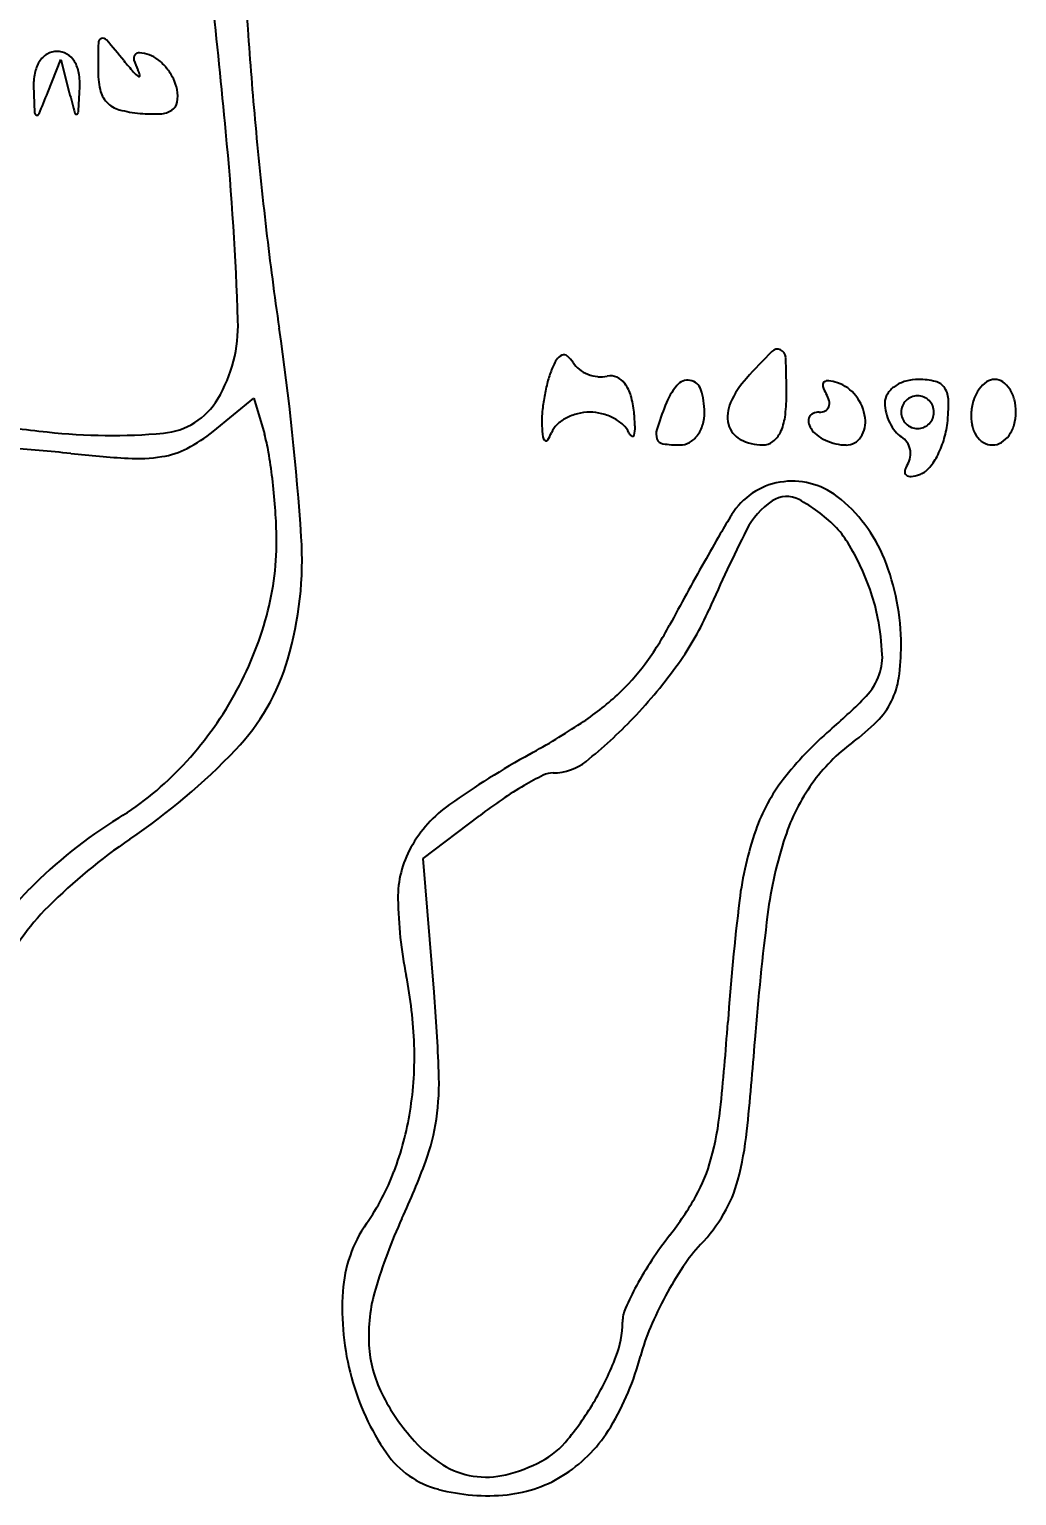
# Model space of a CAD drawing. Header units: millimetres. Extents: x 56222 to 3066687, y -650199 to -121287.
# Drawn here: x 135236.39 to 135240.34, y -182858.68 to -182852.81 of the extents above; entities that cross this region are included whole.
import ezdxf
from ezdxf import colors
from ezdxf.entities.mleader import LeaderData, LeaderLine
from ezdxf.math import Vec2, Vec3

# ---------------------------------------------------------------- set-up
doc = ezdxf.new("R2010")
doc.units = ezdxf.units.MM
doc.header["$MEASUREMENT"] = 0
doc.layers.add('Text', color=7, linetype='Continuous', lineweight=15)
doc.styles.add('style4', font='ARIALN.TTF')

msp = doc.modelspace()

# ---------------------------------------------------------------- linework, layer by layer
for p, q in [((135236.4636, -182853.0619), (135236.5157, -182852.9307)), ((135236.5157, -182852.9307), (135236.5498, -182853.0619)), ((135237.1255, -182854.418), (135237.2879, -182854.2857)), ((135237.2879, -182854.2857), (135237.3306, -182854.4283)), ((135237.9663, -182856.1275), (135238.191, -182855.9561)), ((135238.0096, -182856.6614), (135237.9663, -182856.1275))]:
    msp.add_line(p, q)
for centre, radius, start, end in [((135241.3648, -182852.5357), 4.1097, 179.99996, 183.81757), ((135194.8128, -182857.2585), 42.5558, 5.44581, 6.17851), ((135236.6845, -182852.8638), 0.0184, 108.66966, 178.38818), ((135236.6847, -182852.8643), 0.019, 40.60166, 108.66963), ((135252.832, -182851.7705), 15.6023, 183.81751, 185.23293), ((135236.5063, -182852.9864), 0.0901, 120.23629, 147.56694), ((135236.5006, -182852.9766), 0.0787, 90.00002, 120.23619), ((135236.5006, -182852.978), 0.0801, 60.1749, 89.99996), ((135236.4983, -182852.982), 0.0848, 31.59619, 60.17501), ((135240.44, -182852.9694), 3.7754, 178.388, 180.00005), ((135233.7041, -182855.4192), 3.9447, 39.04028, 40.60168), ((135236.8288, -182852.9234), 0.0206, 83.62289, 143.61323), ((135236.8107, -182853.0855), 0.1837, 71.5824, 83.6229), ((135236.5444, -182853.0107), 0.1352, 147.56692, 169.09972), ((135236.46, -182853.0056), 0.1297, 9.39223, 31.59612), ((135237.9468, -182851.9786), 1.5177, 219.04034, 221.25143), ((135236.8318, -182852.9256), 0.0243, 143.61316, 197.27115), ((135237.0354, -182852.8623), 0.2375, 197.27113, 207.33999), ((135236.8308, -182853.0251), 0.12, 51.71829, 71.58235), ((135236.7723, -182853.0992), 0.2145, 38.85501, 51.71836), ((135236.7609, -182853.1084), 0.2291, 26.37256, 38.85504), ((135236.6809, -182853.0369), 0.2743, 169.09974, 181.78923), ((135236.3073, -182853.0309), 0.2845, 357.04873, 9.39227), ((135237.0639, -182852.9694), 0.3993, 179.99994, 191.72616), ((135236.8841, -182852.9106), 0.1043, 221.25158, 236.88849), ((135236.7382, -182853.0159), 0.097, 13.07767, 27.33986), ((135236.8291, -182852.9948), 0.00369, 236.88863, 13.07794), ((135236.811, -182853.0836), 0.1732, 10.97597, 26.37244), ((135244.2905, -182852.7992), 7.8875, 181.78917, 182.49689), ((135230.385, -182850.6459), 6.5411, 337.51217, 338.32416), ((135243.8274, -182851.1741), 7.5185, 194.54182, 195.1982), ((135225.8196, -182852.4901), 10.7861, 356.54537, 357.04866), ((135236.7741, -182853.0296), 0.1033, 191.72622, 223.76244), ((135236.846, -182853.0768), 0.1376, 349.7637, 10.97593), ((135236.4213, -182853.1424), 0.0109, 182.49697, 253.88352), ((135236.5759, -182853.1395), 0.0103, 291.49591, 356.54525), ((135236.7783, -182853.0256), 0.1091, 223.76234, 254.67435), ((135236.8715, -182852.6857), 0.4615, 254.67436, 265.26882), ((135236.9104, -182853.0549), 0.0925, 272.52181, 302.78208), ((135236.9348, -182853.0928), 0.0473, 302.78197, 349.76367), ((135236.4207, -182853.1445), 0.00868, 253.88336, 337.51219), ((135236.5775, -182853.1436), 0.00583, 195.19835, 291.49604), ((135236.8862, -182852.5073), 0.6406, 265.26878, 272.52183), ((135254.4412, -182851.6231), 17.2183, 185.23297, 186.63372), ((135225.0612, -182854.3748), 12.1702, 1.88442, 5.44587), ((135250.7503, -182852.0524), 13.5026, 186.63381, 188.3146), ((135236.649, -182853.9935), 0.5762, 329.21267, 1.88441), ((135226.8984, -182855.5382), 10.6027, 3.77358, 8.31471), ((135238.7893, -182854.2966), 0.3334, 150.40874, 159.0064), ((135238.5368, -182854.1532), 0.043, 111.51901, 150.40872), ((135238.5292, -182854.1339), 0.0223, 51.3309, 111.51899), ((135238.4797, -182854.1958), 0.1016, 31.7175, 51.33087), ((135241.901, -182856.5961), 3.562, 135.47098, 137.85532), ((135239.3841, -182854.1202), 0.0314, 66.48456, 135.47092), ((135239.3828, -182854.123), 0.0345, 2.15885, 66.48476), ((135235.3336, -182854.2757), 4.0867, 359.99998, 2.15882), ((135238.8773, -182854.3303), 0.4276, 159.0064, 166.00737), ((135238.652, -182854.0893), 0.101, 211.71748, 232.49268), ((135238.6796, -182854.0533), 0.1464, 232.49271, 248.22202), ((135238.6814, -182854.0487), 0.1513, 248.2221, 263.69203), ((135238.6778, -182854.0819), 0.118, 263.69206, 282.33522), ((135238.7161, -182854.2573), 0.0615, 65.95151, 102.33519), ((135239.2215, -182854.4161), 0.7824, 166.00735, 170.46119), ((135238.7078, -182854.276), 0.082, 36.60548, 65.95159), ((135238.6533, -182854.3164), 0.1499, 16.06304, 36.60546), ((135239.2109, -182854.4196), 0.2953, 141.05915, 159.00638), ((135239.0251, -182854.2695), 0.0564, 80.08689, 141.05909), ((135239.0253, -182854.2683), 0.0552, 18.23402, 80.08683), ((135238.8037, -182854.3413), 0.2884, 359.99995, 18.23415), ((135239.5382, -182854.4578), 0.3753, 137.85525, 155.58971), ((135239.5822, -182854.2337), 0.0169, 133.99393, 197.03381), ((135239.6833, -182854.2027), 0.1226, 197.03364, 211.71745), ((135239.5863, -182854.2379), 0.0228, 82.40343, 133.99394), ((135239.5641, -182854.4041), 0.1905, 71.58239, 82.40347), ((135239.5751, -182854.3712), 0.1558, 37.64581, 71.58236), ((135239.9153, -182854.3261), 0.1076, 124.88928, 147.66993), ((135239.9364, -182854.3564), 0.1446, 105.55656, 124.88938), ((135239.9495, -182854.4033), 0.1932, 89.99995, 105.55657), ((135239.9495, -182854.4792), 0.2692, 75.55198, 90), ((135240.0008, -182854.2798), 0.0632, 33.21376, 75.552), ((135239.9753, -182854.2965), 0.0938, 0.67319, 33.21378), ((135240.3205, -182854.3412), 0.1586, 144.28673, 161.59375), ((135240.2852, -182854.3158), 0.1151, 123.71939, 144.28659), ((135240.2543, -182854.2695), 0.0594, 90.00001, 123.71951), ((135240.2543, -182854.2665), 0.0564, 55.17046, 89.99991), ((135240.2284, -182854.3037), 0.1017, 32.76525, 55.17051), ((135240.1924, -182854.3268), 0.1445, 14.30616, 32.76535), ((135236.9014, -182854.1439), 0.2823, 275.12872, 329.21262), ((135239.209, -182854.414), 0.7698, 170.46117, 174.93357), ((135238.4395, -182854.378), 0.3724, 5.65387, 16.06308), ((135240.7088, -182854.9945), 1.8997, 159.00643, 162.08555), ((135239.3183, -182854.358), 0.1338, 155.58968, 193.85346), ((135238.7975, -182854.2757), 0.6228, 352.16407, 360), ((135239.492, -182854.3209), 0.1022, 14.38719, 31.71745), ((135239.5521, -182854.3055), 0.0402, 339.61442, 14.38721), ((135239.5519, -182854.3891), 0.1851, 7.82116, 37.64577), ((135239.8813, -182854.3046), 0.0674, 147.67012, 180.00002), ((135239.9719, -182854.3046), 0.158, 179.99993, 194.37216), ((135239.9446, -182854.3413), 0.0651, 157.37596, 180.00002), ((135239.9455, -182854.3417), 0.0661, 134.99993, 157.3759), ((135239.9455, -182854.3417), 0.0661, 112.6241, 135.00007), ((135239.9451, -182854.3408), 0.0651, 89.99998, 112.62404), ((135239.9451, -182854.3408), 0.0651, 67.37596, 90.00002), ((135239.9447, -182854.3417), 0.0661, 44.99993, 67.3759), ((135239.9447, -182854.3417), 0.0661, 22.6241, 45.00007), ((135239.9456, -182854.3413), 0.0651, 359.99998, 22.62404), ((135239.3732, -182854.3036), 0.6959, 353.24862, 0.67315), ((135240.3679, -182854.3569), 0.2085, 161.59373, 175.69222), ((135240.1357, -182854.3413), 0.203, 359.99993, 14.30618), ((135238.8083, -182854.3785), 0.3674, 174.93355, 182.70949), ((135238.6216, -182854.5212), 0.1767, 118.13382, 132.97397), ((135238.6359, -182854.548), 0.2071, 104.38041, 118.13388), ((135238.6329, -182854.5364), 0.1951, 89.99999, 104.38044), ((135238.6329, -182854.5386), 0.1973, 75.70669, 89.99993), ((135238.6281, -182854.5576), 0.2169, 62.39399, 75.70668), ((135238.6416, -182854.5317), 0.1877, 48.13942, 62.39408), ((135237.8047, -182854.4408), 1.0103, 2.31738, 5.65383), ((135238.9149, -182854.3413), 0.1773, 343.4556, 359.99995), ((135239.2095, -182854.3324), 0.2069, 334.34377, 352.16412), ((135239.541, -182854.3753), 0.033, 153.43486, 191.45991), ((135239.5384, -182854.374), 0.03, 113.12846, 153.43491), ((135239.5515, -182854.4045), 0.0632, 89.99997, 113.12844), ((135239.5515, -182854.2883), 0.053, 270.00004, 297.27059), ((135239.5623, -182854.3093), 0.0294, 297.27045, 339.61422), ((135239.6245, -182854.3792), 0.1118, 327.03062, 7.82121), ((135240.0182, -182854.2927), 0.2058, 194.37218, 206.15966), ((135239.9446, -182854.3413), 0.0651, 179.99998, 202.62404), ((135239.9455, -182854.3409), 0.0661, 202.6241, 225.00008), ((135239.9447, -182854.3409), 0.0661, 314.99993, 337.3759), ((135239.9456, -182854.3413), 0.0651, 337.37596, 0.00002), ((135240.3541, -182854.3559), 0.1947, 175.69223, 190.90845), ((135240.1575, -182854.3413), 0.1813, 343.93969, 359.99994), ((135237.3702, -182846.1774), 8.293, 261.86171, 263.70659), ((135236.7176, -182852.0953), 2.3391, 263.70657, 275.12876), ((135236.7491, -182853.9558), 0.5961, 297.21567, 309.16406), ((135236.7635, -182854.598), 0.5919, 9.43419, 16.65748), ((135239.0043, -182854.3692), 0.5637, 182.70944, 187.1571), ((135238.2939, -182854.3484), 0.2002, 328.83254, 338.02541), ((135238.5609, -182854.4561), 0.0878, 132.97407, 158.02552), ((135238.7049, -182854.4611), 0.0929, 24.02125, 48.13951), ((135238.8174, -182854.411), 0.0302, 204.02137, 238.6403), ((135238.8048, -182854.4316), 0.00615, 238.63981, 346.08885), ((135238.6965, -182854.4047), 0.1177, 346.08927, 2.31736), ((135238.9566, -182854.428), 0.0582, 162.08563, 200.2685), ((135238.9792, -182854.371), 0.1054, 299.80221, 323.13008), ((135238.9557, -182854.3534), 0.1347, 323.13017, 343.45568), ((135239.2788, -182854.3677), 0.0931, 193.85339, 242.03041), ((135239.3039, -182854.3777), 0.1022, 307.35197, 334.34365), ((135239.5838, -182854.3666), 0.0766, 191.46, 211.71751), ((135239.5978, -182854.358), 0.0931, 211.71751, 232.72295), ((135239.6586, -182854.2781), 0.1934, 232.72286, 244.87489), ((135240.0039, -182854.2998), 0.1898, 206.15958, 218.37629), ((135239.9325, -182854.3563), 0.0989, 218.37652, 238.28266), ((135239.9455, -182854.3409), 0.0661, 224.99992, 247.3759), ((135239.9451, -182854.3418), 0.0651, 247.37596, 270.00002), ((135239.9451, -182854.3418), 0.0651, 269.99998, 292.62404), ((135239.9447, -182854.3409), 0.0661, 292.6241, 315.00008), ((135239.6774, -182854.3396), 0.3896, 342.81423, 353.24859), ((135240.2808, -182854.37), 0.1201, 190.90852, 212.76521), ((135240.2529, -182854.388), 0.0868, 212.76527, 239.13159), ((135240.2255, -182854.3724), 0.1054, 301.40889, 324.28666), ((135240.1986, -182854.3531), 0.1385, 324.28668, 343.93964), ((135235.793, -182861.6322), 7.1663, 83.88745, 85.92713), ((135236.8682, -182854.1874), 0.3357, 278.84982, 297.21564), ((135238.4665, -182854.4368), 0.0216, 187.15691, 234.36177), ((135238.4585, -182854.4479), 0.00786, 234.36194, 328.8327), ((135238.9303, -182854.4377), 0.0302, 200.26856, 261.68748), ((135238.9938, -182854.0031), 0.4694, 261.6873, 270.00003), ((135238.9938, -182854.3965), 0.076, 270.00003, 299.80233), ((135239.3257, -182854.2794), 0.1931, 242.03041, 270.00003), ((135239.3257, -182854.4063), 0.0662, 270.00007, 307.35199), ((135239.668, -182854.2581), 0.2155, 244.87497, 256.46472), ((135239.6586, -182854.2973), 0.1752, 256.46479, 269.99994), ((135239.6586, -182854.4013), 0.0713, 269.99999, 327.03064), ((135239.8413, -182854.5038), 0.0746, 34.6494, 58.28251), ((135239.8375, -182854.5065), 0.0792, 12.06001, 34.64935), ((135239.8346, -182854.5071), 0.0822, 349.93554, 12.05997), ((135239.719, -182854.3525), 0.3461, 331.41079, 342.81423), ((135240.2444, -182854.4022), 0.0703, 239.13165, 270), ((135240.2444, -182854.4035), 0.069, 270.00004, 301.40879), ((135237.0621, -182849.7814), 4.7523, 263.88744, 266.65538), ((135236.822, -182853.8906), 0.636, 266.65535, 278.8499), ((135235.0352, -182854.8852), 2.3439, 6.83746, 9.43422), ((135239.9744, -182854.5945), 0.0825, 148.2825, 167.26438), ((135239.8323, -182854.5067), 0.0846, 328.28252, 349.93572), ((135239.7886, -182854.3904), 0.2668, 318.6363, 331.41079), ((135234.7698, -182854.917), 2.6112, 4.27322, 6.83745), ((135239.9097, -182854.5799), 0.0162, 167.26426, 230.54754), ((135239.916, -182854.5723), 0.026, 230.5477, 276.67834), ((135239.8992, -182854.4291), 0.1702, 276.67818, 288.20393), ((135239.9264, -182854.5118), 0.0832, 288.20391, 318.63622), ((135239.4408, -182854.8994), 0.2819, 99.53348, 148.32108), ((135239.443, -182854.9123), 0.295, 52.37131, 99.53356), ((135235.2481, -182854.8813), 2.1316, 1.28763, 4.27326), ((135239.5313, -182854.9489), 0.3033, 123.58158, 153.09405), ((135239.4214, -182854.7833), 0.1046, 61.89545, 123.58152), ((135239.1858, -182855.2245), 0.6047, 45, 61.89542), ((135239.2595, -182855.1504), 0.5957, 21.88814, 52.37134), ((135241.65, -182856.2627), 2.8778, 148.32104, 150.09236), ((135236.2507, -182854.8587), 1.1287, 344.77276, 1.2877), ((135236.068, -182854.9334), 1.4132, 343.70874, 3.77363), ((135250.4724, -182861.3373), 13.0556, 150.09226, 150.66889), ((135244.6236, -182857.533), 6.0137, 153.09404, 156.45569), ((135239.3588, -182855.0515), 0.36, 31.56356, 45.00005), ((135238.8524, -182855.3626), 0.9544, 25.07397, 31.56361), ((135251.7836, -182862.0741), 14.5597, 150.66888, 151.24344), ((135238.7756, -182855.3985), 1.0391, 18.74532, 25.07398), ((135238.9489, -182855.2752), 0.9303, 0.05757, 21.88814), ((135249.9196, -182861.0512), 12.4335, 151.24342, 151.89018), ((135239.054, -182855.304), 0.7452, 10.62527, 18.74527), ((135238.028, -182854.6591), 1.1808, 324.41064, 336.45572), ((135235.9779, -182854.7844), 1.4115, 330.80673, 344.77279), ((135237.8403, -182854.5988), 1.2612, 323.57836, 331.89017), ((135238.6978, -182855.3709), 1.1076, 3.09014, 10.62525), ((135239.5994, -182855.3222), 0.2046, 336.77835, 3.09016), ((135238.9826, -182855.2752), 0.8966, 351.75314, 0.05762), ((135236.5798, -182855.083), 0.88, 316.29715, 343.70868), ((135238.1467, -182854.8249), 0.8804, 312.69712, 323.57835), ((135237.3497, -182854.1736), 2.0149, 316.33824, 324.41063), ((135239.5394, -182855.2964), 0.27, 315.00656, 336.77831), ((135239.5627, -182855.3592), 0.3105, 333.43625, 351.75311), ((135235.9508, -182854.7693), 1.4425, 316.99319, 330.80672), ((135237.9787, -182854.6428), 1.1282, 303.30232, 312.69723), ((135237.9622, -182853.7196), 2.5002, 310.76745, 315.00663), ((135239.5658, -182855.3608), 0.307, 314.99146, 333.4363), ((135236.8834, -182852.9754), 3.1232, 298.90788, 303.30239), ((135237.4014, -182854.2229), 1.9435, 308.76767, 316.33827), ((135239.1711, -182854.966), 0.8653, 306.47667, 314.99149), ((135240.4816, -182856.6417), 1.3581, 130.76744, 142.25775), ((135240.1255, -182856.2568), 0.74, 126.4767, 144.61798), ((135235.3143, -182853.8735), 2.6305, 304.17986, 316.29715), ((135240.0323, -182858.6779), 3.3909, 118.90795, 125.32477), ((135236.0923, -182854.9013), 1.249, 301.60424, 316.99317), ((135238.4865, -182855.5741), 0.2106, 270, 308.76768), ((135239.1169, -182857.1219), 1.4877, 120.11461, 124.12926), ((135239.0543, -182857.0141), 1.3631, 116.48367, 120.11455), ((135238.4865, -182855.8743), 0.0896, 90, 116.48369), ((135239.9775, -182856.2515), 0.7206, 142.25772, 160.72169), ((135240.1707, -182856.2889), 0.7955, 144.61795, 161.80192), ((135239.4096, -182857.5538), 2.0094, 124.12938, 127.33407), ((135238.3747, -182856.3389), 0.5242, 125.32483, 150.81257), ((135237.7309, -182857.5643), 1.8777, 121.60421, 135.58306), ((135240.5556, -182856.4537), 1.333, 160.72167, 173.15547), ((135238.0571, -182857.9125), 2.2517, 124.17996, 134.95623), ((135240.9988, -182856.5612), 1.6673, 161.80197, 172.74745), ((135238.2739, -182856.2826), 0.4087, 150.81263, 180.87785), ((135237.2257, -182857.0693), 1.1705, 135.58297, 155.50071), ((135239.5543, -182856.263), 1.6893, 180.87794, 191.35553), ((135249.0965, -182857.4789), 9.9352, 173.15548, 175.98276), ((135237.1515, -182857.0055), 0.9701, 134.95632, 155.17518), ((135248.9624, -182857.5746), 9.6951, 172.74752, 175.72329), ((135236.2325, -182856.9301), 1.6989, 1.91424, 11.3556), ((135230.421, -182857.2773), 7.6136, 2.23706, 4.63996), ((135228.9581, -182856.0646), 10.2528, 354.0215, 355.9828), ((135236.5447, -182856.9196), 1.3865, 350.91919, 1.91428), ((135226.5231, -182855.8966), 12.8069, 354.0778, 355.72331), ((135236.9717, -182857.0214), 1.0579, 351.93166, 2.23704), ((135237.9187, -182857.003), 1.2432, 344.74807, 354.02148), ((135236.7085, -182856.9458), 1.2207, 339.17604, 350.91918), ((135237.2155, -182857.056), 0.8116, 339.63491, 351.9316), ((135237.9923, -182857.0863), 1.2762, 345.12999, 354.07779), ((135234.9519, -182856.2157), 3.2262, 335.22662, 339.63487), ((135238.4852, -182857.1574), 0.656, 330.73724, 344.74806), ((135236.9625, -182857.0425), 0.9488, 324.99159, 339.17593), ((135238.7085, -182857.2765), 0.5352, 329.52224, 345.12996), ((135237.9859, -182856.8777), 1.2284, 321.97596, 330.73726), ((135238.1763, -182857.8926), 0.533, 144.99152, 176.40634), ((135239.7618, -182858.4355), 2.0713, 155.22657, 163.59171), ((135238.5762, -182857.1986), 0.6887, 316.60334, 329.52221), ((135240.2196, -182858.6243), 1.6072, 141.9759, 146.39354), ((135239.5629, -182858.1316), 0.6693, 136.60325, 146.2544), ((135240.0065, -182858.4827), 1.3513, 146.39353, 151.42466), ((135240.2051, -182858.5606), 1.4416, 146.25434, 151.69161), ((135239.8282, -182858.3856), 1.1483, 151.42464, 156.41867), ((135238.7078, -182857.926), 1.0656, 176.40625, 195.11906), ((135238.4075, -182858.0367), 0.6595, 163.5917, 183.21985), ((135240.242, -182858.5805), 1.4835, 151.69156, 157.08554), ((135238.9036, -182857.982), 0.1395, 156.41861, 180.00003), ((135238.383, -182857.982), 0.3811, 338.61582, 0.00004), ((135239.6701, -182858.3387), 0.8626, 157.08553, 165.18149), ((135238.244, -182858.0459), 0.4958, 183.21985, 206.6026), ((135237.5805, -182857.6678), 1.243, 329.75203, 338.61585), ((135237.7797, -182857.8386), 1.0928, 329.04796, 345.18141), ((135238.6229, -182857.9489), 0.9776, 195.11905, 214.66712), ((135238.5594, -182857.8879), 0.8484, 206.60261, 222.24045), ((135237.5846, -182857.6702), 1.2382, 320.9058, 329.75199), ((135238.213, -182858.0985), 0.5876, 303.37838, 329.04787), ((135238.3294, -182858.0967), 0.5379, 222.2405, 238.00539), ((135238.2755, -182858.2315), 0.348, 298.15493, 320.90585), ((135238.1204, -182858.2965), 0.3666, 214.66716, 255.28612), ((135238.1551, -182858.0066), 0.6031, 283.60281, 298.15491), ((135238.2161, -182858.2781), 0.3239, 238.00536, 261.05126), ((135238.218, -182858.2663), 0.3359, 261.05113, 283.60279), ((135238.2493, -182858.1536), 0.5216, 275.80442, 303.37838), ((135238.2238, -182857.9026), 0.7739, 255.28614, 275.80446)]:
    msp.add_arc(centre, radius, start, end)

# ---------------------------------------------------------------- leaders
at = {"layer": 'Text', "color": 1, "lineweight": 0, "ltscale": 20}
ml = msp.add_multileader_mtext('Standard', dxfattribs=at)
ml.set_content('frame_\\Pply+veneer\\Pfinish', color=1, style='style4')
ml.set_leader_properties()
ml.build(insert=Vec2(0, 0))
ml.multileader.update_dxf_attribs({"dogleg_length": 2.0246, "arrow_head_size": 2})
ctx = ml.context
ctx.base_point, ctx.char_height, ctx.arrow_head_size, ctx.landing_gap_size, ctx.plane_origin = Vec3(135313.369, -182845.3509), 3, 2, 0.4, Vec3(135249.0093, -182843.3509)
notes = []
notes.append((ctx, [(0, (1, 1, 0), (135311.3444, -182845.3509), (1, 0), 2.0246, [(0, [(135187.0188, -182845.5403)], 0, [])])]))
ctx.mtext.insert = Vec3(135313.769, -182843.8263)
for ctx, leaders in notes:
    for number, flags, end, landing, length, lines in leaders:
        leader = LeaderData()
        leader.index, (leader.has_last_leader_line, leader.has_dogleg_vector, leader.attachment_direction) = number, flags
        leader.last_leader_point, leader.dogleg_vector, leader.dogleg_length = Vec3(end), Vec3(landing), length
        for number, points, colour, breaks in lines:
            line = LeaderLine()
            line.index, line.vertices, line.color, line.breaks = number, Vec3.list(points), colors.encode_raw_color(colour), breaks
            leader.lines.append(line)
        ctx.leaders.append(leader)

doc.saveas('drawing.dxf')
